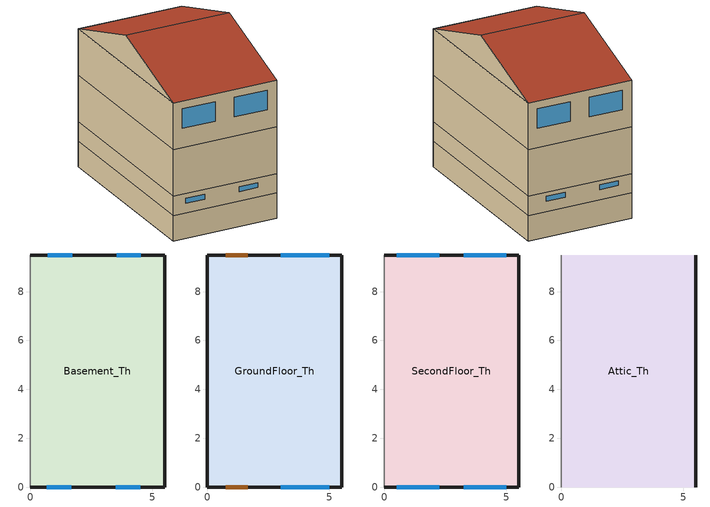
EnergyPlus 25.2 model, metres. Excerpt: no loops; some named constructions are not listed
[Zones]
Basement_Th
 floor foundation (SFD_BasementFloor): 5.5,9.5 5.5,0 0,0 0,9.5 z-1.3
 wall outside (Surface 2 c tbd): 0,0 5.5,0 z0:1
 wall outside (Surface 4 c tbd): 5.5,9.5 0,9.5 z0:1
 wall outside (Surface 5 c tbd): 5.5,0 5.5,9.5 z0:1
 wall foundation (SFD_new-construction_BasementWall): 0,0 5.5,0 5.5,9.5 0,9.5 z-1.3:0
 wall adiabatic (SFD_new-construction_ExtWall): 0,9.5 0,0 z-1.3:0; 0,9.5 0,0 z0:1
 window (SFD_Window_new-construction): 0.68,0 1.68,0 / 3.5,0 4.5,0 z0.5:0.75; 1.71,9.5 0.71,9.5 / 4.53,9.5 3.53,9.5 z0.54:0.79
GroundFloor_Th
 floor ground (SFD_IntFloor): 5.5,9.5 5.5,0 0,0 0,9.5 z1
 wall ground (SFD_new-construction_ExtWall): 0,9.5 0,0 z1:3.4
 wall ground (Surface 11 c tbd): 5.5,0 5.5,9.5 z1:3.4
 wall ground (Surface 12 c tbd): 5.5,9.5 0,9.5 z1:3.4
 wall ground (Surface 8 c tbd): 0,0 5.5,0 z1:3.4
 window inside (SFD_Window_new-construction): 5,9.5 3,9.5 / 3,0 5,0 z2:3
 door inside (SFD_Door_new-construction): 1.65,9.5 0.75,9.5 / 0.75,0 1.65,0 z1:3
 ceiling ground (SFD_IntCeiling): 5.5,0 5.5,9.5 0,9.5 0,0 z3.4
SecondFloor_Th
 floor to GroundFloor_Th (SFD_IntFloor): 5.5,9.5 5.5,0 0,0 0,9.5 z3.4
 wall outside (Surface 16 c tbd): 0,0 5.5,0 z3.4:5.8
 wall outside (Surface 17 c tbd): 5.5,9.5 0,9.5 z3.4:5.8
 wall outside (Surface 18 c tbd): 5.5,0 5.5,9.5 z3.4:5.8
 wall adiabatic (SFD_new-construction_ExtWall): 0,9.5 0,0 z3.4:5.8
 window (SFD_Window_new-construction): 0.5,0 2.25,0 / 3.25,0 5,0 / 5,9.5 3.25,9.5 / 2.25,9.5 0.5,9.5 z4.4:5.4
Attic_Th
 floor to SecondFloor_Th (Surface 14 c tbd Reversed): 5.5,9.5 5.5,0 0,0 0,9.5 z5.8
 wall outside (SFD_new-construction_ExtWall): 5.5,4.75,7.38 5.5,0,5.8 5.5,9.5,5.8
 wall adiabatic (SFD_new-construction_ExtWall): 0,4.75,7.38 0,9.5,5.8 0,0,5.8
 roof outside (SFD_Roof): 5.5,4.75,7.38 5.5,9.5,5.8 0,9.5,5.8 0,4.75,7.38; 0,4.75,7.38 0,0,5.8 5.5,0,5.8 5.5,4.75,7.38
[Material] Roughness=Smooth; Thermal Absorptance=0.9
Name | Thickness {m} | Conductivity {W/m-K} | Density {kg/m3} | Specific Heat {J/kg-K} | Solar Absorptance | Visible Absorptance
Gypsum Board | 0.0127 | 0.16 | 800 | 1090 | 0.3 | 0.5
Plywood | 0.0159 | 0.12 | 544 | 1210 | 0.5 | 0.5
Surface 14 m tbd | 0.220331 | 0.046 | 20 | 1400 | 0.7 | 0.7
Wood frame roof 2x10 insulated | 0.235 | 0.16 | 96 | 1515 | 0.7 | 0.7
[Construction]
Surface 14 c tbd: Surface 14 m tbd, Plywood, Wood frame roof 2x10 insulated, Gypsum Board
[Schedule:Compact]
Exterior Lighting Schedule: Through: 01/01, For: AllDays, Until: 01:00, 0, Until: 07:00, 0.75, Until: 17:00, 0, Until: 24:00, 0.75, Through: 01/02, For: AllDays, Until: 07:00, 0.75, Until: 17:00, 0, Until: 24:00, 0.75, Through: 01/03, For: AllDays, Until: 07:00, 0.75, Until: 17:00, 0, Until: 24:00, 0.75, Through: 01/04, For: AllDays, Until: 07:00, 0.75, Until: 17:00, 0, Until: 24:00, 0.75, Through: 01/05, For: AllDays, Until: 07:00, 0.75, Until: 17:00, 0, Until: 24:00, 0.75, Through: 01/06, For: AllDays, Until: 07:00, 0.75, Until: 17:00, 0, Until: 24:00, 0.75, Through: 01/07, For: AllDays, Until: 07:00, 0.75, Until: 17:00, 0, Until: 24:00, 0.75, Through: 01/08, For: AllDays, Until: 07:00, 0.75, Until: 17:00, 0, Until: 24:00, 0.75, Through: 01/09, For: AllDays, Until: 07:00, 0.75, Until: 17:00, 0, Until: 24:00, 0.75, Through: 01/10, For: AllDays, Until: 07:00, 0.75, Until: 17:00, 0, Until: 24:00, 0.75, Through: 01/11, For: AllDays, Until: 07:00, 0.75, Until: 17:00, 0, Until: 24:00, 0.75, Through: 01/12, For: AllDays, Until: 07:00, 0.75, Until: 17:00, 0, Until: 24:00, 0.75, Through: 01/13, For: AllDays, Until: 07:00, 0.75, Until: 17:00, 0, Until: 24:00, 0.75, Through: 01/14, For: AllDays, Until: 07:00, 0.75, Until: 17:00, 0, Until: 24:00, 0.75, Through: 01/15, For: AllDays, Until: 07:00, 0.75, Until: 17:00, 0, Until: 24:00, 0.75, Through: 01/16, For: AllDays, Until: 07:00, 0.75, Until: 17:00, 0, Until: 24:00, 0.75, Through: 01/17, For: AllDays, Until: 07:00, 0.75, Until: 17:00, 0, Until: 24:00, 0.75, Through: 01/18, For: AllDays, Until: 07:00, 0.75, Until: 17:00, 0, Until: 24:00, 0.75, Through: 01/19, For: AllDays, Until: 07:00, 0.75, Until: 17:00, 0, Until: 24:00, 0.75, Through: 01/20, For: AllDays, Until: 07:00, 0.75, Until: 17:00, 0, Until: 24:00, 0.75, Through: 01/21, For: AllDays, Until: 07:00, 0.75, Until: 17:00, 0, Until: 24:00, 0.75, Through: 01/22, For: AllDays, Until: 07:00, 0.75, Until: 17:00, 0, Until: 24:00, 0.75, Through: 01/23, For: AllDays, Until: 07:00, 0.75, Until: 17:00, 0, Until: 24:00, 0.75, Through: 01/24, For: AllDays, Until: 07:00, 0.75, Until: 17:00, 0, Until: 24:00, 0.75, Through: 01/25, For: AllDays, Until: 07:00, 0.75, Until: 17:00, 0, Until: 24:00, 0.75, Through: 01/26, For: AllDays, Until: 07:00, 0.75, Until: 17:00, 0, Until: 24:00, 0.75, Through: 01/27, For: AllDays, Until: 07:00, 0.75, Until: 17:00, 0, Until: 24:00, 0.75, Through: 01/28, For: AllDays, Until: 07:00, 0.75, Until: 17:00, 0, Until: 24:00, 0.75, Through: 01/29, For: AllDays, Until: 07:00, 0.75, Until: 17:00, 0, Until: 24:00, 0.75, Through: 01/30, For: AllDays, Until: 07:00, 0.75, Until: 17:00, 0, Until: 24:00, 0.75, Through: 01/31, For: AllDays, Until: 07:00, 0.75, Until: 17:00, 0, Until: 24:00, 0.75, Through: 02/01, For: AllDays, Until: 07:00, 0.75, Until: 17:00, 0, Until: 24:00, 0.75, Through: 02/02, For: AllDays, Until: 07:00, 0.75, Until: 17:00, 0, Until: 24:00, 0.75, Through: 02/03, For: AllDays, Until: 07:00, 0.75, Until: 17:00, 0, Until: 24:00, 0.75, Through: 02/04, For: AllDays, Until: 07:00, 0.75, Until: 17:00, 0, Until: 24:00, 0.75, Through: 02/05, For: AllDays, Until: 07:00, 0.75, Until: 17:00, 0, Until: 24:00, 0.75, Through: 02/06, For: AllDays, Until: 07:00, 0.75, Until: 17:00, 0, Until: 24:00, 0.75, Through: 02/07, For: AllDays, Until: 07:00, 0.75, Until: 17:00, 0, Until: 24:00, 0.75, Through: 02/08, For: AllDays, Until: 07:00, 0.75, Until: 17:00, 0, Until: 24:00, 0.75, Through: 02/09, For: AllDays, Until: 07:00, 0.75, Until: 17:00, 0, Until: 24:00, 0.75, Through: 02/10, For: AllDays, Until: 07:00, 0.75, Until: 17:00, 0, Until: 24:00, 0.75, Through: 02/11, For: AllDays, Until: 07:00, 0.75, Until: 17:00, 0, Until: 24:00, 0.75, Through: 02/12, For: AllDays, Until: 07:00, 0.75, Until: 17:00, 0, Until: 24:00, 0.75, Through: 02/13, For: AllDays, Until: 07:00, 0.75, Until: 17:00, 0, Until: 24:00, 0.75, Through: 02/14, For: AllDays, Until: 07:00, 0.75, Until: 17:00, 0, Until: 24:00, 0.75, Through: 02/15, For: AllDays, Until: 07:00, 0.75, Until: 17:00, 0, Until: 24:00, 0.75, Through: 02/16, For: AllDays, Until: 07:00, 0.75, Until: 17:00, 0, Until: 24:00, 0.75, Through: 02/17, For: AllDays, Until: 07:00, 0.75, Until: 17:00, 0, Until: 24:00, 0.75, Through: 02/18, For: AllDays, Until: 07:00, 0.75, Until: 17:00, 0, Until: 24:00, 0.75, Through: 02/19, For: AllDays, Until: 07:00, 0.75, Until: 17:00, 0, Until: 24:00, 0.75, Through: 02/20, For: AllDays, Until: 07:00, 0.75, Until: 17:00, 0, Until: 24:00, 0.75, Through: 02/21, For: AllDays, Until: 07:00, 0.75, Until: 17:00, 0, Until: 24:00, 0.75, Through: 02/22, For: AllDays, Until: 07:00, 0.75, Until: 17:00, 0, Until: 24:00, 0.75, Through: 02/23, For: AllDays, Until: 07:00, 0.75, Until: 17:00, 0, Until: 24:00, 0.75, Through: 02/24, For: AllDays, Until: 07:00, 0.75, Until: 17:00, 0, Until: 24:00, 0.75, Through: 02/25, For: AllDays, Until: 07:00, 0.75, Until: 17:00, 0, Until: 24:00, 0.75, Through: 02/26, For: AllDays, Until: 07:00, 0.75, Until: 17:00, 0, Until: 24:00, 0.75, Through: 02/27, For: AllDays, Until: 07:00, 0.75, Until: 17:00, 0, Until: 24:00, 0.75, Through: 02/28, For: AllDays, Until: 07:00, 0.75, Until: 17:00, 0, Until: 24:00, 0.75, Through: 03/01, For: AllDays, Until: 06:00, 0.75, Until: 18:00, 0, Until: 24:00, 0.75, Through: 03/02, For: AllDays, Until: 06:00, 0.75, Until: 18:00, 0, Until: 24:00, 0.75, Through: 03/03, For: AllDays, Until: 06:00, 0.75, Until: 18:00, 0, Until: 24:00, 0.75, Through: 03/04, For: AllDays, Until: 06:00, 0.75, Until: 18:00, 0, Until: 24:00, 0.75, Through: 03/05, For: AllDays, Until: 06:00, 0.75, Until: 18:00, 0, Until: 24:00, 0.75, Through: 03/06, For: AllDays, Until: 06:00, 0.75, Until: 18:00, 0, Until: 24:00, 0.75, Through: 03/07, For: AllDays, Until: 06:00, 0.75, Until: 18:00, 0, Until: 24:00, 0.75, Through: 03/08, For: AllDays, Until: 06:00, 0.75, Until: 18:00, 0, Until: 24:00, 0.75, Through: 03/09, For: AllDays, Until: 06:00, 0.75, Until: 18:00, 0, Until: 24:00, 0.75, Through: 03/10, For: AllDays, Until: 06:00, 0.75, Until: 18:00, 0, Until: 24:00, 0.75, Through: 03/11, For: AllDays, Until: 06:00, 0.75, Until: 18:00, 0, Until: 24:00, 0.75, Through: 03/12, For: AllDays, Until: 06:00, 0.75, Until: 18:00, 0, Until: 24:00, 0.75, Through: 03/13, For: AllDays, Until: 06:00, 0.75, Until: 18:00, 0, Until: 24:00, 0.75, Through: 03/14, For: AllDays, Until: 06:00, 0.75, Until: 18:00, 0, Until: 24:00, 0.75, Through: 03/15, For: AllDays, Until: 06:00, 0.75, Until: 18:00, 0, Until: 24:00, 0.75, Through: 03/16, For: AllDays, Until: 06:00, 0.75, Until: 18:00, 0, Until: 24:00, 0.75, Through: 03/17, For: AllDays, Until: 06:00, 0.75, Until: 18:00, 0, Until: 24:00, 0.75, Through: 03/18, For: AllDays, Until: 06:00, 0.75, Until: 18:00, 0, Until: 24:00, 0.75, Through: 03/19, For: AllDays, Until: 06:00, 0.75, Until: 18:00, 0, Until: 24:00, 0.75, Through: 03/20, For: AllDays, Until: 06:00, 0.75, Until: 18:00, 0, Until: 24:00, 0.75, Through: 03/21, For: AllDays, Until: 06:00, 0.75, Until: 18:00, 0, Until: 24:00, 0.75, Through: 03/22, For: AllDays, Until: 06:00, 0.75, Until: 18:00, 0, Until: 24:00, 0.75, Through: 03/23, For: AllDays, Until: 06:00, 0.75, Until: 18:00, 0, Until: 24:00, 0.75, Through: 03/24, For: AllDays, Until: 06:00, 0.75, Until: 18:00, 0, Until: 24:00, 0.75, Through: 03/25, For: AllDays, Until: 06:00, 0.75, Until: 18:00, 0, Until: 24:00, 0.75, Through: 03/26, For: AllDays, Until: 06:00, 0.75, Until: 18:00, 0, Until: 24:00, 0.75, Through: 03/27, For: AllDays, Until: 06:00, 0.75, Until: 18:00, 0, Until: 24:00, 0.75, Through: 03/28, For: AllDays, Until: 06:00, 0.75, Until: 18:00, 0, Until: 24:00, 0.75, Through: 03/29, For: AllDays, Until: 06:00, 0.75, Until: 18:00, 0, Until: 24:00, 0.75, Through: 03/30, For: AllDays, Until: 06:00, 0.75, Until: 18:00, 0, Until: 24:00, 0.75, Through: 03/31, For: AllDays, Until: 06:00, 0.75, Until: 18:00, 0, Until: 24:00, 0.75, Through: 04/01, For: AllDays, Until: 06:00, 0.75, Until: 18:00, 0, Until: 24:00, 0.75, Through: 04/02, For: AllDays, Until: 06:00, 0.75, Until: 18:00, 0, Until: 24:00, 0.75, Through: 04/03, For: AllDays, Until: 06:00, 0.75, Until: 18:00, 0, Until: 24:00, 0.75, Through: 04/04, For: AllDays, Until: 06:00, 0.75, Until: 18:00, 0, Until: 24:00, 0.75, Through: 04/05, For: AllDays, Until: 06:00, 0.75, Until: 18:00, 0, Until: 24:00, 0.75, Through: 04/06, For: AllDays, Until: 06:00, 0.75, Until: 18:00, 0, Until: 24:00, 0.75, Through: 04/07, For: AllDays, Until: 06:00, 0.75, Until: 18:00, 0, Until: 24:00, 0.75, Through: 04/08, For: AllDays, Until: 06:00, 0.75, Until: 18:00, 0, Until: 24:00, 0.75, Through: 04/09, For: AllDays, Until: 06:00, 0.75, Until: 18:00, 0, Until: 24:00, 0.75, Through: 04/10, For: AllDays, Until: 06:00, 0.75, Until: 18:00, 0, Until: 24:00, 0.75, Through: 04/11, For: AllDays, Until: 06:00, 0.75, Until: 18:00, 0, Until: 24:00, 0.75, Through: 04/12, For: AllDays, Until: 06:00, 0.75, Until: 18:00, 0, Until: 24:00, 0.75, Through: 04/13, For: AllDays, Until: 06:00, 0.75, Until: 18:00, 0, Until: 24:00, 0.75, Through: 04/14, For: AllDays, Until: 06:00, 0.75, Until: 18:00, 0, Until: 24:00, 0.75, Through: 04/15, For: AllDays, Until: 06:00, 0.75, Until: 18:00, 0, Until: 24:00, 0.75, Through: 04/16, For: AllDays, Until: 06:00, 0.75, Until: 18:00, 0, Until: 24:00, 0.75, Through: 04/17, For: AllDays, Until: 06:00, 0.75, Until: 18:00, 0, Until: 24:00, 0.75, Through: 04/18, For: AllDays, Until: 06:00, 0.75, Until: 18:00, 0, Until: 24:00, 0.75, Through: 04/19, For: AllDays, Until: 06:00, 0.75, Until: 18:00, 0, Until: 24:00, 0.75, Through: 04/20, For: AllDays, Until: 06:00, 0.75, Until: 18:00, 0, Until: 24:00, 0.75, Through: 04/21, For: AllDays, Until: 06:00, 0.75, Until: 18:00, 0, Until: 24:00, 0.75, Through: 04/22, For: AllDays, Until: 06:00, 0.75, Until: 18:00, 0, Until: 24:00, 0.75, Through: 04/23, For: AllDays, Until: 06:00, 0.75, Until: 18:00, 0, Until: 24:00, 0.75, Through: 04/24, For: AllDays, Until: 06:00, 0.75, Until: 18:00, 0, Until: 24:00, 0.75, Through: 04/25, For: AllDays, Until: 06:00, 0.75, Until: 18:00, 0, Until: 24:00, 0.75, Through: 04/26, For: AllDays, Until: 06:00, 0.75, Until: 18:00, 0, Until: 24:00, 0.75, Through: 04/27, For: AllDays, Until: 06:00, 0.75, Until: 18:00, 0, Until: 24:00, 0.75, Through: 04/28, For: AllDays, Until: 06:00, 0.75, Until: 18:00, 0, Until: 24:00, 0.75, Through: 04/29, For: AllDays, Until: 06:00, 0.75, Until: 18:00, 0, Until: 24:00, 0.75, Through: 04/30, For: AllDays, Until: 06:00, 0.75, Until: 18:00, 0, Until: 24:00, 0.75, Through: 05/01, For: AllDays, Until: 05:00, 0.75, Until: 20:00, 0, Until: 24:00, 0.75, Through: 05/02, For: AllDays, Until: 05:00, 0.75, Until: 20:00, 0, Until: 24:00, 0.75, Through: 05/03, For: AllDays, Until: 05:00, 0.75, Until: 20:00, 0, Until: 24:00, 0.75, Through: 05/04, For: AllDays, Until: 05:00, 0.75, Until: 20:00, 0, Until: 24:00, 0.75, Through: 05/05, For: AllDays, Until: 05:00, 0.75, Until: 20:00, 0, Until: 24:00, 0.75, Through: 05/06, For: AllDays, Until: 05:00, 0.75, Until: 20:00, 0, Until: 24:00, 0.75, Through: 05/07, For: AllDays, Until: 05:00, 0.75, Until: 20:00, 0, Until: 24:00, 0.75, Through: 05/08, For: AllDays, Until: 05:00, 0.75, Until: 20:00, 0, Until: 24:00, 0.75, Through: 05/09, For: AllDays, Until: 05:00, 0.75, Until: 20:00, 0, Until: 24:00, 0.75, Through: 05/10, For: AllDays, Until: 05:00, 0.75, Until: 20:00, 0, Until: 24:00, 0.75, Through: 05/11, For: AllDays, Until: 05:00, 0.75, Until: 20:00, 0, Until: 24:00, 0.75, Through: 05/12, For: AllDays, Until: 05:00, 0.75, Until: 20:00, 0, Until: 24:00, 0.75, Through: 05/13, For: AllDays, Until: 05:00, 0.75, Until: 20:00, 0, Until: 24:00, 0.75, Through: 05/14, For: AllDays, Until: 05:00, 0.75, Until: 20:00, 0, Until: 24:00, 0.75, Through: 05/15, For: AllDays, Until: 05:00, 0.75, Until: 20:00, 0, Until: 24:00, 0.75, Through: 05/16, For: AllDays, Until: 05:00, 0.75, Until: 20:00, 0, Until: 24:00, 0.75, Through: 05/17, For: AllDays, Until: 05:00, 0.75, Until: 20:00, 0, Until: 24:00, 0.75, Through: 05/18, For: AllDays, Until: 05:00, 0.75, Until: 20:00, 0, Until: 24:00, 0.75, Through: 05/19, For: AllDays, Until: 05:00, 0.75, Until: 20:00, 0, Until: 24:00, 0.75, Through: 05/20, For: AllDays, Until: 05:00, 0.75, Until: 20:00, 0, Until: 24:00, 0.75, Through: 05/21, For: AllDays, Until: 05:00, 0.75, Until: 20:00, 0, Until: 24:00, 0.75, Through: 05/22, For: AllDays, Until: 05:00, 0.75, Until: 20:00, 0, Until: 24:00, 0.75, Through: 05/23, For: AllDays, Until: 05:00, 0.75, Until: 20:00, 0, Until: 24:00, 0.75, Through: 05/24, For: AllDays, Until: 05:00, 0.75, Until: 20:00, 0, Until: 24:00, 0.75, Through: 05/25, For: AllDays, Until: 05:00, 0.75, Until: 20:00, 0, Until: 24:00, 0.75, Through: 05/26, For: AllDays, Until: 05:00, 0.75, Until: 20:00, 0, Until: 24:00, 0.75, Through: 05/27, For: AllDays, Until: 05:00, 0.75, Until: 20:00, 0, Until: 24:00, 0.75, Through: 05/28, For: AllDays, Until: 05:00, 0.75, Until: 20:00, 0, Until: 24:00, 0.75, Through: 05/29, For: AllDays, Until: 05:00, 0.75, Until: 20:00, 0, Until: 24:00, 0.75, Through: 05/30, For: AllDays, Until: 05:00, 0.75, Until: 20:00, 0, Until: 24:00, 0.75, Through: 05/31, For: AllDays, Until: 05:00, 0.75, Until: 20:00, 0, Until: 24:00, 0.75, Through: 06/01, For: AllDays, Until: 05:00, 0.75, Until: 20:00, 0, Until: 24:00, 0.75, Through: 06/02, For: AllDays, Until: 05:00, 0.75, Until: 20:00, 0, Until: 24:00, 0.75, Through: 06/03, For: AllDays, Until: 05:00, 0.75, Until: 20:00, 0, Until: 24:00, 0.75, Through: 06/04, For: AllDays, Until: 05:00, 0.75, Until: 20:00, 0, Until: 24:00, 0.75, Through: 06/05, For: AllDays, Until: 05:00, 0.75, Until: 20:00, 0, Until: 24:00, 0.75, Through: 06/06, For: AllDays, Until: 05:00, 0.75, Until: 20:00, 0, Until: 24:00, 0.75, Through: 06/07, For: AllDays, Until: 05:00, 0.75, Until: 20:00, 0, Until: 24:00, 0.75, Through: 06/08, For: AllDays, Until: 05:00, 0.75, Until: 20:00, 0, Until: 24:00, 0.75, Through: 06/09, For: AllDays, Until: 05:00, 0.75, Until: 20:00, 0, Until: 24:00, 0.75, Through: 06/10, For: AllDays, Until: 05:00, 0.75, Until: 20:00, 0, Until: 24:00, 0.75, Through: 06/11, For: AllDays, Until: 05:00, 0.75, Until: 20:00, 0, Until: 24:00, 0.75, Through: 06/12, For: AllDays, Until: 05:00, 0.75, Until: 20:00, 0, Until: 24:00, 0.75, Through: 06/13, For: AllDays, Until: 05:00, 0.75, Until: 20:00, 0, Until: 24:00, 0.75, Through: 06/14, For: AllDays, Until: 05:00, 0.75, Until: 20:00, 0, Until: 24:00, 0.75, Through: 06/15, For: AllDays, Until: 05:00, 0.75, Until: 20:00, 0, Until: 24:00, 0.75, Through: 06/16, For: AllDays, Until: 05:00, 0.75, Until: 20:00, 0, Until: 24:00, 0.75, Through: 06/17, For: AllDays, Until: 05:00, 0.75, Until: 20:00, 0, Until: 24:00, 0.75, Through: 06/18, For: AllDays, Until: 05:00, 0.75, Until: 20:00, 0, Until: 24:00, 0.75, Through: 06/19, For: AllDays, Until: 05:00, 0.75, Until: 20:00, 0, Until: 24:00, 0.75, Through: 06/20, For: AllDays, Until: 05:00, 0.75, Until: 20:00, 0, Until: 24:00, 0.75, Through: 06/21, For: AllDays, Until: 05:00, 0.75, Until: 20:00, 0, Until: 24:00, 0.75, Through: 06/22, For: AllDays, Until: 05:00, 0.75, Until: 20:00, 0, Until: 24:00, 0.75, Through: 06/23, For: AllDays, Until: 05:00, 0.75, Until: 20:00, 0, Until: 24:00, 0.75, Through: 06/24, For: AllDays, Until: 05:00, 0.75, Until: 20:00, 0, Until: 24:00, 0.75, Through: 06/25, For: AllDays, Until: 05:00, 0.75, Until: 20:00, 0, Until: 24:00, 0.75, Through: 06/26, For: AllDays, Until: 05:00, 0.75, Until: 20:00, 0, Until: 24:00, 0.75, Through: 06/27, For: AllDays, Until: 05:00, 0.75, Until: 20:00, 0, Until: 24:00, 0.75, Through: 06/28, For: AllDays, Until: 05:00, 0.75, Until: 20:00, 0, Until: 24:00, 0.75, Through: 06/29, For: AllDays, Until: 05:00, 0.75, Until: 20:00, 0, Until: 24:00, 0.75, Through: 06/30, For: AllDays, Until: 05:00, 0.75, Until: 20:00, 0, Until: 24:00, 0.75, Through: 07/01, For: AllDays, Until: 05:00, 0.75, Until: 20:00, 0, Until: 24:00, 0.75, Through: 07/02, For: AllDays, Until: 05:00, 0.75, Until: 20:00, 0, Until: 24:00, 0.75, Through: 07/03, For: AllDays, Until: 05:00, 0.75, Until: 20:00, 0, Until: 24:00, 0.75, Through: 07/04, For: AllDays, Until: 05:00, 0.75, Until: 20:00, 0, Until: 24:00, 0.75, Through: 07/05, For: AllDays, Until: 05:00, 0.75, Until: 20:00, 0, Until: 24:00, 0.75, Through: 07/06, For: AllDays, Until: 05:00, 0.75, Until: 20:00, 0, Until: 24:00, 0.75, Through: 07/07, For: AllDays, Until: 05:00, 0.75, Until: 20:00, 0, Until: 24:00, 0.75, Through: 07/08, For: AllDays, Until: 05:00, 0.75, Until: 20:00, 0, Until: 24:00, 0.75, Through: 07/09, For: AllDays, Until: 05:00, 0.75, Until: 20:00, 0, Until: 24:00, 0.75, Through: 07/10, For: AllDays, Until: 05:00, 0.75, Until: 20:00, 0, Until: 24:00, 0.75, Through: 07/11, For: AllDays, Until: 05:00, 0.75, Until: 20:00, 0, Until: 24:00, 0.75, Through: 07/12, For: AllDays, Until: 05:00, 0.75, Until: 20:00, 0, Until: 24:00, 0.75, Through: 07/13, For: AllDays, Until: 05:00, 0.75, Until: 20:00, 0, Until: 24:00, 0.75, Through: 07/14, For: AllDays, Until: 05:00, 0.75, Until: 20:00, 0, Until: 24:00, 0.75, Through: 07/15, For: AllDays, Until: 05:00, 0.75, Until: 20:00, 0, Until: 24:00, 0.75, Through: 07/16, For: AllDays, Until: 05:00, 0.75, Until: 20:00, 0, Until: 24:00, 0.75, Through: 07/17, For: AllDays, Until: 05:00, 0.75, Until: 20:00, 0, Until: 24:00, 0.75, Through: 07/18, For: AllDays, Until: 05:00, 0.75, Until: 20:00, 0, Until: 24:00, 0.75, Through: 07/19, For: AllDays, Until: 05:00, 0.75, Until: 20:00, 0, Until: 24:00, 0.75, Through: 07/20, For: AllDays, Until: 05:00, 0.75, Until: 20:00, 0, Until: 24:00, 0.75, Through: 07/21, For: AllDays, Until: 05:00, 0.75, Until: 20:00, 0, Until: 24:00, 0.75, Through: 07/22, For: AllDays, Until: 05:00, 0.75, Until: 20:00, 0, Until: 24:00, 0.75, Through: 07/23, For: AllDays, Until: 05:00, 0.75, Until: 20:00, 0, Until: 24:00, 0.75, Through: 07/24, For: AllDays, Until: 05:00, 0.75, Until: 20:00, 0, Until: 24:00, 0.75, Through: 07/25, For: AllDays, Until: 05:00, 0.75, Until: 20:00, 0, Until: 24:00, 0.75, Through: 07/26, For: AllDays, Until: 05:00, 0.75, Until: 20:00, 0, Until: 24:00, 0.75, Through: 07/27, For: AllDays, Until: 05:00, 0.75, Until: 20:00, 0, Until: 24:00, 0.75, Through: 07/28, For: AllDays, Until: 05:00, 0.75, Until: 20:00, 0, Until: 24:00, 0.75, Through: 07/29, For: AllDays, Until: 05:00, 0.75, Until: 20:00, 0, Until: 24:00, 0.75, Through: 07/30, For: AllDays, Until: 05:00, 0.75, Until: 20:00, 0, Until: 24:00, 0.75, Through: 07/31, For: AllDays, Until: 05:00, 0.75, Until: 20:00, 0, Until: 24:00, 0.75, Through: 08/01, For: AllDays, Until: 05:00, 0.75, Until: 20:00, 0, Until: 24:00, 0.75, Through: 08/02, For: AllDays, Until: 05:00, 0.75, Until: 20:00, 0, Until: 24:00, 0.75, Through: 08/03, For: AllDays, Until: 05:00, 0.75, Until: 20:00, 0, Until: 24:00, 0.75, Through: 08/04, For: AllDays, Until: 05:00, 0.75, Until: 20:00, 0, Until: 24:00, 0.75, Through: 08/05, For: AllDays, Until: 05:00, 0.75, Until: 20:00, 0, Until: 24:00, 0.75, Through: 08/06, For: AllDays, Until: 05:00, 0.75, Until: 20:00, 0, Until: 24:00, 0.75, Through: 08/07, For: AllDays, Until: 05:00, 0.75, Until: 20:00, 0, Until: 24:00, 0.75, Through: 08/08, For: AllDays, Until: 05:00, 0.75, Until: 20:00, 0, Until: 24:00, 0.75, Through: 08/09, For: AllDays, Until: 05:00, 0.75, Until: 20:00, 0, Until: 24:00, 0.75, Through: 08/10, For: AllDays, Until: 05:00, 0.75, Until: 20:00, 0, Until: 24:00, 0.75, Through: 08/11, For: AllDays, Until: 05:00, 0.75, Until: 20:00, 0, Until: 24:00, 0.75, Through: 08/12, For: AllDays, Until: 05:00, 0.75, Until: 20:00, 0, Until: 24:00, 0.75, Through: 08/13, For: AllDays, Until: 05:00, 0.75, Until: 20:00, 0, Until: 24:00, 0.75, Through: 08/14, For: AllDays, Until: 05:00, 0.75, Until: 20:00, 0, Until: 24:00, 0.75, Through: 08/15, For: AllDays, Until: 05:00, 0.75, Until: 20:00, 0, Until: 24:00, 0.75, Through: 08/16, For: AllDays, Until: 05:00, 0.75, Until: 20:00, 0, Until: 24:00, 0.75, Through: 08/17, For: AllDays, Until: 05:00, 0.75, Until: 20:00, 0, Until: 24:00, 0.75, Through: 08/18, For: AllDays, Until: 05:00, 0.75, Until: 20:00, 0, Until: 24:00, 0.75, Through: 08/19, For: AllDays, Until: 05:00, 0.75, Until: 20:00, 0, Until: 24:00, 0.75, Through: 08/20, For: AllDays, Until: 05:00, 0.75, Until: 20:00, 0, Until: 24:00, 0.75, Through: 08/21, For: AllDays, Until: 05:00, 0.75, Until: 20:00, 0, Until: 24:00, 0.75, Through: 08/22, For: AllDays, Until: 05:00, 0.75, Until: 20:00, 0, Until: 24:00, 0.75, Through: 08/23, For: AllDays, Until: 05:00, 0.75, Until: 20:00, 0, Until: 24:00, 0.75, Through: 08/24, For: AllDays, Until: 05:00, 0.75, Until: 20:00, 0, Until: 24:00, 0.75, Through: 08/25, For: AllDays, Until: 05:00, 0.75, Until: 20:00, 0, Until: 24:00, 0.75, Through: 08/26, For: AllDays, Until: 05:00, 0.75, Until: 20:00, 0, Until: 24:00, 0.75, Through: 08/27, For: AllDays, Until: 05:00, 0.75, Until: 20:00, 0, Until: 24:00, 0.75, Through: 08/28, For: AllDays, Until: 05:00, 0.75, Until: 20:00, 0, Until: 24:00, 0.75, Through: 08/29, For: AllDays, Until: 05:00, 0.75, Until: 20:00, 0, Until: 24:00, 0.75, Through: 08/30, For: AllDays, Until: 05:00, 0.75, Until: 20:00, 0, Until: 24:00, 0.75, Through: 08/31, For: AllDays, Until: 05:00, 0.75, Until: 20:00, 0, Until: 24:00, 0.75, Through: 09/01, For: AllDays, Until: 06:00, 0.75, Until: 18:00, 0, Until: 24:00, 0.75, Through: 09/02, For: AllDays, Until: 06:00, 0.75, Until: 18:00, 0, Until: 24:00, 0.75, Through: 09/03, For: AllDays, Until: 06:00, 0.75, Until: 18:00, 0, Until: 24:00, 0.75, Through: 09/04, For: AllDays, Until: 06:00, 0.75, Until: 18:00, 0, Until: 24:00, 0.75, Through: 09/05, For: AllDays, Until: 06:00, 0.75, Until: 18:00, 0, Until: 24:00, 0.75, Through: 09/06, For: AllDays, Until: 06:00, 0.75, Until: 18:00, 0, Until: 24:00, 0.75, Through: 09/07, For: AllDays, Until: 06:00, 0.75, Until: 18:00, 0, Until: 24:00, 0.75, Through: 09/08, For: AllDays, Until: 06:00, 0.75, Until: 18:00, 0, Until: 24:00, 0.75, Through: 09/09, For: AllDays, Until: 06:00, 0.75, Until: 18:00, 0, Until: 24:00, 0.75, Through: 09/10, For: AllDays, Until: 06:00, 0.75, Until: 18:00, 0, Until: 24:00, 0.75, Through: 09/11, For: AllDays, Until: 06:00, 0.75, Until: 18:00, 0, Until: 24:00, 0.75, Through: 09/12, For: AllDays, Until: 06:00, 0.75, Until: 18:00, 0, Until: 24:00, 0.75, Through: 09/13, For: AllDays, Until: 06:00, 0.75, Until: 18:00, 0, Until: 24:00, 0.75, Through: 09/14, For: AllDays, Until: 06:00, 0.75, Until: 18:00, 0, Until: 24:00, 0.75, Through: 09/15, For: AllDays, Until: 06:00, 0.75, Until: 18:00, 0, Until: 24:00, 0.75, Through: 09/16, For: AllDays, Until: 06:00, 0.75, Until: 18:00, 0, Until: 24:00, 0.75, Through: 09/17, For: AllDays, Until: 06:00, 0.75, Until: 18:00, 0, Until: 24:00, 0.75, Through: 09/18, For: AllDays, Until: 06:00, 0.75, Until: 18:00, 0, Until: 24:00, 0.75, Through: 09/19, For: AllDays, Until: 06:00, 0.75, Until: 18:00, 0, Until: 24:00, 0.75, Through: 09/20, For: AllDays, Until: 06:00, 0.75, Until: 18:00, 0, Until: 24:00, 0.75, Through: 09/21, For: AllDays, Until: 06:00, 0.75, Until: 18:00, 0, Until: 24:00, 0.75, Through: 09/22, For: AllDays, Until: 06:00, 0.75, Until: 18:00, 0, Until: 24:00, 0.75, Through: 09/23, For: AllDays, Until: 06:00, 0.75, Until: 18:00, 0, Until: 24:00, 0.75, Through: 09/24, For: AllDays, Until: 06:00, 0.75, Until: 18:00, 0, Until: 24:00, 0.75, Through: 09/25, For: AllDays, Until: 06:00, 0.75, Until: 18:00, 0, Until: 24:00, 0.75, Through: 09/26, For: AllDays, Until: 06:00, 0.75, Until: 18:00, 0, Until: 24:00, 0.75, Through: 09/27, For: AllDays, Until: 06:00, 0.75, Until: 18:00, 0, Until: 24:00, 0.75, Through: 09/28, For: AllDays, Until: 06:00, 0.75, Until: 18:00, 0, Until: 24:00, 0.75, Through: 09/29, For: AllDays, Until: 06:00, 0.75, Until: 18:00, 0, Until: 24:00, 0.75, Through: 09/30, For: AllDays, Until: 06:00, 0.75, Until: 18:00, 0, Until: 24:00, 0.75, Through: 10/01, For: AllDays, Until: 06:00, 0.75, Until: 18:00, 0, Until: 24:00, 0.75, Through: 10/02, For: AllDays, Until: 06:00, 0.75, Until: 18:00, 0, Until: 24:00, 0.75, Through: 10/03, For: AllDays, Until: 06:00, 0.75, Until: 18:00, 0, Until: 24:00, 0.75, Through: 10/04, For: AllDays, Until: 06:00, 0.75, Until: 18:00, 0, Until: 24:00, 0.75, Through: 10/05, For: AllDays, Until: 06:00, 0.75, Until: 18:00, 0, Until: 24:00, 0.75, Through: 10/06, For: AllDays, Until: 06:00, 0.75, Until: 18:00, 0, Until: 24:00, 0.75, Through: 10/07, For: AllDays, Until: 06:00, 0.75, Until: 18:00, 0, Until: 24:00, 0.75, Through: 10/08, For: AllDays, Until: 06:00, 0.75, Until: 18:00, 0, Until: 24:00, 0.75, Through: 10/09, For: AllDays, Until: 06:00, 0.75, Until: 18:00, 0, Until: 24:00, 0.75, Through: 10/10, For: AllDays, Until: 06:00, 0.75, Until: 18:00, 0, Until: 24:00, 0.75, Through: 10/11, For: AllDays, Until: 06:00, 0.75, Until: 18:00, 0, Until: 24:00, 0.75, Through: 10/12, For: AllDays, Until: 06:00, 0.75, Until: 18:00, 0, Until: 24:00, 0.75, Through: 10/13, For: AllDays, Until: 06:00, 0.75, Until: 18:00, 0, Until: 24:00, 0.75, Through: 10/14, For: AllDays, Until: 06:00, 0.75, Until: 18:00, 0, Until: 24:00, 0.75, Through: 10/15, For: AllDays, Until: 06:00, 0.75, Until: 18:00, 0, Until: 24:00, 0.75, Through: 10/16, For: AllDays, Until: 06:00, 0.75, Until: 18:00, 0, Until: 24:00, 0.75, Through: 10/17, For: AllDays, Until: 06:00, 0.75, Until: 18:00, 0, Until: 24:00, 0.75, Through: 10/18, For: AllDays, Until: 06:00, 0.75, Until: 18:00, 0, Until: 24:00, 0.75, Through: 10/19, For: AllDays, Until: 06:00, 0.75, Until: 18:00, 0, Until: 24:00, 0.75, Through: 10/20, For: AllDays, Until: 06:00, 0.75, Until: 18:00, 0, Until: 24:00, 0.75, Through: 10/21, For: AllDays, Until: 06:00, 0.75, Until: 18:00, 0, Until: 24:00, 0.75, Through: 10/22, For: AllDays, Until: 06:00, 0.75, Until: 18:00, 0, Until: 24:00, 0.75, Through: 10/23, For: AllDays, Until: 06:00, 0.75, Until: 18:00, 0, Until: 24:00, 0.75, Through: 10/24, For: AllDays, Until: 06:00, 0.75, Until: 18:00, 0, Until: 24:00, 0.75, Through: 10/25, For: AllDays, Until: 06:00, 0.75, Until: 18:00, 0, Until: 24:00, 0.75, Through: 10/26, For: AllDays, Until: 06:00, 0.75, Until: 18:00, 0, Until: 24:00, 0.75, Through: 10/27, For: AllDays, Until: 06:00, 0.75, Until: 18:00, 0, Until: 24:00, 0.75, Through: 10/28, For: AllDays, Until: 06:00, 0.75, Until: 18:00, 0, Until: 24:00, 0.75, Through: 10/29, For: AllDays, Until: 06:00, 0.75, Until: 18:00, 0, Until: 24:00, 0.75, Through: 10/30, For: AllDays, Until: 06:00, 0.75, Until: 18:00, 0, Until: 24:00, 0.75, Through: 10/31, For: AllDays, Until: 06:00, 0.75, Until: 18:00, 0, Until: 24:00, 0.75, Through: 11/01, For: AllDays, Until: 07:00, 0.75, Until: 17:00, 0, Until: 24:00, 0.75, Through: 11/02, For: AllDays, Until: 07:00, 0.75, Until: 17:00, 0, Until: 24:00, 0.75, Through: 11/03, For: AllDays, Until: 07:00, 0.75, Until: 17:00, 0, Until: 24:00, 0.75, Through: 11/04, For: AllDays, Until: 07:00, 0.75, Until: 17:00, 0, Until: 24:00, 0.75, Through: 11/05, For: AllDays, Until: 07:00, 0.75, Until: 17:00, 0, Until: 18:00, 0.75, Until: 19:00, 0.703809, Until: 24:00, 0.75, Through: 11/06, For: AllDays, Until: 07:00, 0.75, Until: 17:00, 0, Until: 24:00, 0.75, Through: 11/07, For: AllDays, Until: 07:00, 0.75, Until: 17:00, 0, Until: 24:00, 0.75, Through: 11/08, For: AllDays, Until: 07:00, 0.75, Until: 17:00, 0, Until: 24:00, 0.75, Through: 11/09, For: AllDays, Until: 07:00, 0.75, Until: 17:00, 0, Until: 24:00, 0.75, Through: 11/10, For: AllDays, Until: 07:00, 0.75, Until: 17:00, 0, Until: 24:00, 0.75, Through: 11/11, For: AllDays, Until: 07:00, 0.75, Until: 17:00, 0, Until: 24:00, 0.75, Through: 11/12, For: AllDays, Until: 07:00, 0.75, Until: 17:00, 0, Until: 18:00, 0.75, Until: 19:00, 0.703809, Until: 24:00, 0.75, Through: 11/13, For: AllDays, Until: 07:00, 0.75, Until: 17:00, 0, Until: 24:00, 0.75, Through: 11/14, For: AllDays, Until: 07:00, 0.75, Until: 17:00, 0, Until: 24:00, 0.75, Through: 11/15, For: AllDays, Until: 07:00, 0.75, Until: 17:00, 0, Until: 24:00, 0.75, Through: 11/16, For: AllDays, Until: 07:00, 0.75, Until: 17:00, 0, Until: 24:00, 0.75, Through: 11/17, For: AllDays, Until: 07:00, 0.75, Until: 17:00, 0, Until: 24:00, 0.75, Through: 11/18, For: AllDays, Until: 07:00, 0.75, Until: 17:00, 0, Until: 24:00, 0.75, Through: 11/19, For: AllDays, Until: 07:00, 0.75, Until: 17:00, 0, Until: 18:00, 0.75, Until: 19:00, 0.703809, Until: 24:00, 0.75, Through: 11/20, For: AllDays, Until: 07:00, 0.75, Until: 17:00, 0, Until: 24:00, 0.75, Through: 11/21, For: AllDays, Until: 07:00, 0.75, Until: 17:00, 0, Until: 24:00, 0.75, Through: 11/22, For: AllDays, Until: 07:00, 0.75, Until: 17:00, 0, Until: 24:00, 0.75, Through: 11/23, For: AllDays, Until: 07:00, 0.75, Until: 17:00, 0, Until: 24:00, 0.75, Through: 11/24, For: AllDays, Until: 07:00, 0.75, Until: 17:00, 0, Until: 24:00, 0.75, Through: 11/25, For: AllDays, Until: 07:00, 0.75, Until: 17:00, 0, Until: 24:00, 0.75, Through: 11/26, For: AllDays, Until: 07:00, 0.75, Until: 17:00, 0, Until: 18:00, 0.75, Until: 19:00, 0.703809, Until: 24:00, 0.75, Through: 11/27, For: AllDays, Until: 07:00, 0.75, Until: 17:00, 0, Until: 24:00, 0.75, Through: 11/28, For: AllDays, Until: 07:00, 0.75, Until: 17:00, 0, Until: 24:00, 0.75, Through: 11/29, For: AllDays, Until: 07:00, 0.75, Until: 17:00, 0, Until: 24:00, 0.75, Through: 11/30, For: AllDays, Until: 07:00, 0.75, Until: 17:00, 0, Until: 24:00, 0.75, Through: 12/01, For: AllDays, Until: 07:00, 0.75, Until: 17:00, 0, Until: 24:00, 0.75, Through: 12/02, For: AllDays, Until: 07:00, 0.75, Until: 17:00, 0, Until: 24:00, 0.75, Through: 12/03, For: AllDays, Until: 07:00, 0.75, Until: 17:00, 0, Until: 24:00, 0.75, Through: 12/04, For: AllDays, Until: 07:00, 0.75, Until: 17:00, 0, Until: 24:00, 0.75, Through: 12/05, For: AllDays, Until: 07:00, 0.75, Until: 17:00, 0, Until: 24:00, 0.75, Through: 12/06, For: AllDays, Until: 07:00, 0.75, Until: 17:00, 0, Until: 24:00, 0.75, Through: 12/07, For: AllDays, Until: 07:00, 0.75, Until: 17:00, 0, Until: 24:00, 0.75, Through: 12/08, For: AllDays, Until: 07:00, 0.75, Until: 17:00, 0, Until: 24:00, 0.75, Through: 12/09, For: AllDays, Until: 07:00, 0.75, Until: 17:00, 0, Until: 24:00, 0.75, Through: 12/10, For: AllDays, Until: 07:00, 0.75, Until: 17:00, 0, Until: 24:00, 0.75, Through: 12/11, For: AllDays, Until: 07:00, 0.75, Until: 17:00, 0, Until: 24:00, 0.75, Through: 12/12, For: AllDays, Until: 07:00, 0.75, Until: 17:00, 0, Until: 24:00, 0.75, Through: 12/13, For: AllDays, Until: 07:00, 0.75, Until: 17:00, 0, Until: 24:00, 0.75, Through: 12/14, For: AllDays, Until: 07:00, 0.75, Until: 17:00, 0, Until: 24:00, 0.75, Through: 12/15, For: AllDays, Until: 07:00, 0.75, Until: 17:00, 0, Until: 24:00, 0.75, Through: 12/16, For: AllDays, Until: 07:00, 0.75, Until: 17:00, 0, Until: 24:00, 0.75, Through: 12/17, For: AllDays, Until: 07:00, 0.75, Until: 17:00, 0, Until: 24:00, 0.75, Through: 12/18, For: AllDays, Until: 07:00, 0.75, Until: 17:00, 0, Until: 24:00, 0.75, Through: 12/19, For: AllDays, Until: 07:00, 0.75, Until: 17:00, 0, Until: 24:00, 0.75, Through: 12/20, For: AllDays, Until: 07:00, 0.75, Until: 17:00, 0, Until: 24:00, 0.75, Through: 12/21, For: AllDays, Until: 07:00, 0.75, Until: 17:00, 0, Until: 24:00, 0.75, Through: 12/22, For: AllDays, Until: 07:00, 0.75, Until: 17:00, 0, Until: 24:00, 0.75, Through: 12/23, For: AllDays, Until: 07:00, 0.75, Until: 17:00, 0, Until: 24:00, 0.75, Through: 12/24, For: AllDays, Until: 07:00, 0.75, Until: 17:00, 0, Until: 24:00, 0.75, Through: 12/25, For: AllDays, Until: 07:00, 0.75, Until: 17:00, 0, Until: 24:00, 0.75, Through: 12/26, For: AllDays, Until: 07:00, 0.75, Until: 17:00, 0, Until: 24:00, 0.75, Through: 12/27, For: AllDays, Until: 07:00, 0.75, Until: 17:00, 0, Until: 24:00, 0.75, Through: 12/28, For: AllDays, Until: 07:00, 0.75, Until: 17:00, 0, Until: 24:00, 0.75, Through: 12/29, For: AllDays, Until: 07:00, 0.75, Until: 17:00, 0, Until: 24:00, 0.75, Through: 12/30, For: AllDays, Until: 07:00, 0.75, Until: 17:00, 0, Until: 24:00, 0.75, Through: 12/31, For: AllDays, Until: 07:00, 0.75, Until: 17:00, 0, Until: 24:00, 0.75
